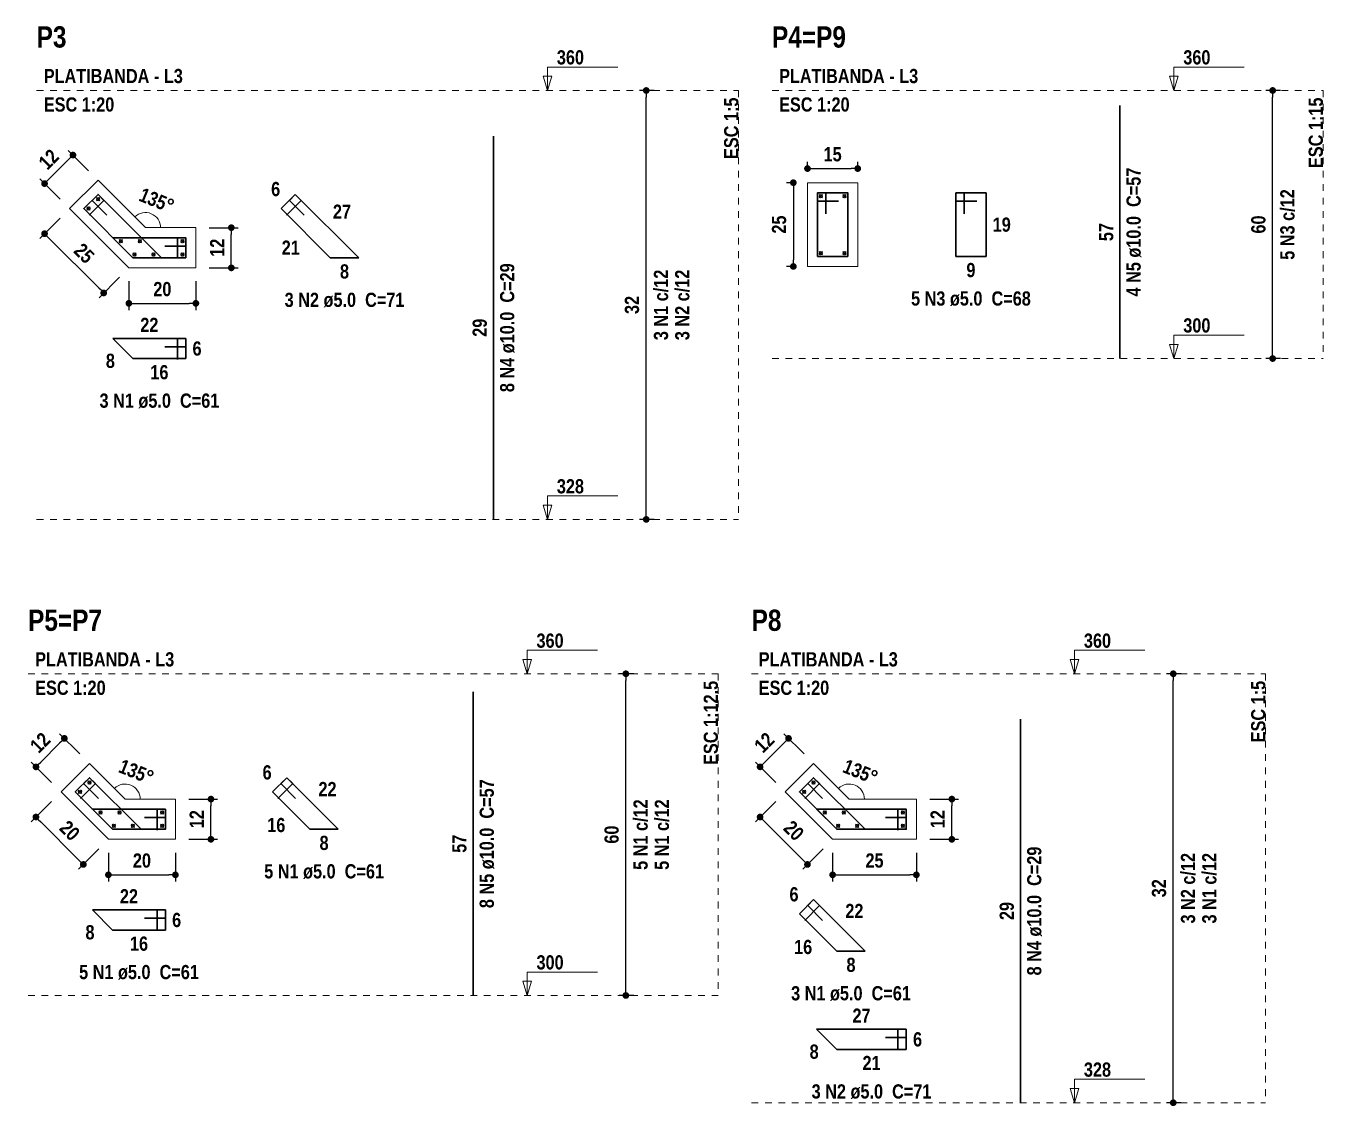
# Model space of a CAD drawing. Header units: millimetres. Extents: x 2249 to 2676, y -663 to -441.
# Drawn here: x 2595.97 to 2615.32, y -558.04 to -541.92 of the extents above; entities that cross this region are included whole.
import ezdxf

# ---------------------------------------------------------------- set-up
doc = ezdxf.new("R2010")
doc.units = ezdxf.units.MM
doc.header["$LTSCALE"] = 0.5
doc.header["$MEASUREMENT"] = 0
doc.header["$PDMODE"] = 34
doc.linetypes.add('DOT2', pattern=[3.175, 0, -3.175])
doc.layers.get('0').update_dxf_attribs({"linetype": 'CONTINUOUS'})
doc.layers.get('DEFPOINTS').update_dxf_attribs({"linetype": 'CONTINUOUS'})
for name, color, linetype, lineweight in [('Descrição da armadura', 7, 'CONTINUOUS', 5), ('DT-Barras na forma', 2, 'CONTINUOUS', 30), ('DT-Barras no corte', 5, 'CONTINUOUS', 5), ('DT-Barras rebatidas', 2, 'CONTINUOUS', 30), ('DT-Cotas', 9, 'CONTINUOUS', 5), ('DT-Forma', 5, 'CONTINUOUS', 5), ('DT-Pontilhado', 9, 'DOT2', 5), ('DT-Textos', 7, 'CONTINUOUS', 5), ('DT-Título', 3, 'CONTINUOUS', 20), ('Textos armaduras', 7, 'CONTINUOUS', 5)]:
    doc.layers.add(name, color=color, linetype=linetype, lineweight=lineweight)
doc.styles.add('ARIAL', font='ARIALNB.TTF')
doc.dimstyles.new('UM_12.500000', dxfattribs={"dimtxt": 0.18, "dimasz": 0.1, "dimexe": 0.1, "dimexo": 0.2, "dimgap": 0, "dimtad": 1, "dimtih": 1, "dimtoh": 1, "dimdec": 1, "dimlfac": 12.5, "dimzin": 0, "dimdsep": 46, "dimtxsty": 'Standard', "dimblk": 'CLOSED', "dimblk1": 'CLOSED', "dimblk2": 'CLOSED', "dimcen": 0.09, "dimdle": 0.1, "dimadec": 1, "dimazin": 2, "dimtfac": 1, "dimtdec": 4, "dimtofl": 0, "dimtmove": 0, "dimatfit": 3, "dimldrblk": 'CLOSED', "dimfxl": 1, "dimtolj": 1, "dimarcsym": 0})
doc.dimstyles.new('UM_14.999925', dxfattribs={"dimtxt": 0.18, "dimasz": 0.1, "dimexe": 0.1, "dimexo": 0.2, "dimgap": 0, "dimtad": 1, "dimtih": 1, "dimtoh": 1, "dimdec": 1, "dimlfac": 14.999925, "dimzin": 0, "dimdsep": 46, "dimtxsty": 'Standard', "dimblk": 'CLOSED', "dimblk1": 'CLOSED', "dimblk2": 'CLOSED', "dimcen": 0.09, "dimdle": 0.1, "dimadec": 1, "dimazin": 2, "dimtfac": 1, "dimtdec": 4, "dimtofl": 0, "dimtmove": 0, "dimatfit": 3, "dimldrblk": 'CLOSED', "dimfxl": 1, "dimtolj": 1, "dimarcsym": 0})
doc.dimstyles.new('UM_20.000000', dxfattribs={"dimtxt": 0.18, "dimasz": 0.1, "dimexe": 0.1, "dimexo": 0.2, "dimgap": 0, "dimtad": 1, "dimtih": 1, "dimtoh": 1, "dimdec": 1, "dimlfac": 20, "dimzin": 0, "dimdsep": 46, "dimtxsty": 'Standard', "dimblk": 'CLOSED', "dimblk1": 'CLOSED', "dimblk2": 'CLOSED', "dimcen": 0.09, "dimdle": 0.1, "dimadec": 1, "dimazin": 2, "dimtfac": 1, "dimtdec": 4, "dimtofl": 0, "dimtmove": 0, "dimatfit": 3, "dimldrblk": 'CLOSED', "dimfxl": 1, "dimtolj": 1, "dimarcsym": 0})
doc.dimstyles.new('UM_5.000000', dxfattribs={"dimtxt": 0.18, "dimasz": 0.1, "dimexe": 0.1, "dimexo": 0.2, "dimgap": 0, "dimtad": 1, "dimtih": 1, "dimtoh": 1, "dimdec": 1, "dimlfac": 5, "dimzin": 0, "dimdsep": 46, "dimtxsty": 'Standard', "dimblk": 'CLOSED', "dimblk1": 'CLOSED', "dimblk2": 'CLOSED', "dimcen": 0.09, "dimdle": 0.1, "dimadec": 1, "dimazin": 2, "dimtfac": 1, "dimtdec": 4, "dimtofl": 0, "dimtmove": 0, "dimatfit": 3, "dimldrblk": 'CLOSED', "dimfxl": 1, "dimtolj": 1, "dimarcsym": 0})

# ---------------------------------------------------------------- blocks, each defined once
blk = doc.blocks.new('_Dot')
at = {"color": 0, "linetype": 'ByBlock', "lineweight": -2}
blk.add_line((-0.5, 0), (-1, 0), dxfattribs=at)
at = {"color": 0, "linetype": 'ByBlock', "const_width": 0.5}
blk.add_lwpolyline([(-0.25, 0, 1), (0.25, 0, 1)], format="xyb", close=True, dxfattribs=at)
blk = doc.blocks.new('*D369')
at = {"layer": 'DEFPOINTS', "color": 0}
for p in [(2597.044, -544.226), (2596.246, -544.276), (2596.62, -544.65)]:
    blk.add_point(p, dxfattribs=at)
at = {"layer": 'DT-Cotas', "color": 0, "lineweight": -2}
for p, q in [((2596.903, -544.084), (2596.599, -543.781)), ((2596.599, -543.922), (2596.316, -544.205)), ((2596.479, -544.509), (2596.175, -544.205))]:
    blk.add_line(p, q, dxfattribs=at)
at = {"layer": 'DT-Cotas', "color": 0, "lineweight": -2, "xscale": 0.1, "yscale": 0.1, "zscale": 0.1}
for p, rotation in [((2596.67, -543.851), 45.00000000002301), ((2596.246, -544.276), 225.000000000023)]:
    blk.add_blockref('_Dot', p, dxfattribs=dict(at, rotation=rotation))
at = {"layer": 'DT-Cotas', "insert": (2596.308, -543.914), "char_height": 0.2118, "attachment_point": 5, "rotation": 45, "style": 'ARIAL'}
blk.add_mtext('\\A1;12', dxfattribs=at)
blk = doc.blocks.new('DOT')
at = {"color": 210}
for p, q in [((-1, 0), (1, 0)), ((0, 1), (0, -1))]:
    blk.add_line(p, q, dxfattribs=at)
blk.add_circle((0, 0), 0.25, dxfattribs=at)
blk = doc.blocks.new('*D370')
at = {"layer": 'DEFPOINTS', "color": 0}
for p in [(2596.62, -544.65), (2597.504, -545.534), (2597.129, -545.908)]:
    blk.add_point(p, dxfattribs=at)
at = {"layer": 'DT-Cotas', "color": 0, "lineweight": -2}
for p, q in [((2596.479, -544.791), (2596.175, -545.095)), ((2596.316, -545.095), (2597.059, -545.838)), ((2597.362, -545.675), (2597.059, -545.979))]:
    blk.add_line(p, q, dxfattribs=at)
at = {"layer": 'DT-Cotas', "color": 0, "lineweight": -2, "xscale": 0.1, "yscale": 0.1, "zscale": 0.1}
for p, rotation in [((2596.246, -545.024), 135.0000324113791), ((2597.129, -545.908), 315.000032411379)]:
    blk.add_blockref('_Dot', p, dxfattribs=dict(at, rotation=rotation))
at = {"layer": 'DT-Cotas', "insert": (2596.837, -545.317), "char_height": 0.2118, "attachment_point": 5, "rotation": 315, "style": 'ARIAL'}
blk.add_mtext('\\A1;25', dxfattribs=at)
blk = doc.blocks.new('*D371')
at = {"layer": 'DEFPOINTS', "color": 0}
for p in [(2597.504, -545.534), (2598.504, -545.534), (2598.504, -546.063)]:
    blk.add_point(p, dxfattribs=at)
at = {"layer": 'DT-Cotas', "color": 0, "lineweight": -2}
for p, q in [((2597.504, -545.734), (2597.504, -546.163)), ((2598.504, -545.734), (2598.504, -546.163)), ((2597.604, -546.063), (2598.404, -546.063))]:
    blk.add_line(p, q, dxfattribs=at)
at = {"layer": 'DT-Cotas', "color": 0, "lineweight": -2, "xscale": 0.1, "yscale": 0.1, "zscale": 0.1, "rotation": 180}
blk.add_blockref('_Dot', (2597.504, -546.063), dxfattribs=at)
at = {"layer": 'DT-Cotas', "color": 0, "lineweight": -2, "xscale": 0.1, "yscale": 0.1, "zscale": 0.1}
blk.add_blockref('_Dot', (2598.504, -546.063), dxfattribs=at)
at = {"layer": 'DT-Cotas', "insert": (2598.004, -545.852), "char_height": 0.2118, "attachment_point": 5, "rotation": 0.0057, "style": 'ARIAL'}
blk.add_mtext('\\A1;20', dxfattribs=at)
blk = doc.blocks.new('*D372')
at = {"layer": 'DEFPOINTS', "color": 0}
for p in [(2598.504, -544.934), (2599.033, -544.934), (2598.504, -545.534)]:
    blk.add_point(p, dxfattribs=at)
at = {"layer": 'DT-Cotas', "color": 0, "lineweight": -2}
for p, q in [((2598.704, -544.934), (2599.133, -544.934)), ((2599.033, -545.434), (2599.033, -545.034)), ((2598.704, -545.534), (2599.133, -545.534))]:
    blk.add_line(p, q, dxfattribs=at)
at = {"layer": 'DT-Cotas', "color": 0, "lineweight": -2, "xscale": 0.1, "yscale": 0.1, "zscale": 0.1}
for p, rotation in [((2599.033, -544.934), 90), ((2599.033, -545.534), 270)]:
    blk.add_blockref('_Dot', p, dxfattribs=dict(at, rotation=rotation))
at = {"layer": 'DT-Cotas', "insert": (2598.822, -545.234), "char_height": 0.2118, "attachment_point": 5, "rotation": 90, "style": 'ARIAL'}
blk.add_mtext('\\A1;12', dxfattribs=at)
blk = doc.blocks.new('*D373')
at = {"layer": 'DEFPOINTS', "color": 0}
for p in [(2605.224, -542.887), (2605.542, -542.887), (2605.542, -549.287)]:
    blk.add_point(p, dxfattribs=at)
at = {"layer": 'DT-Cotas', "color": 0, "lineweight": -2}
for p, q in [((2605.342, -542.887), (2605.124, -542.887)), ((2605.224, -549.187), (2605.224, -542.987)), ((2605.342, -549.287), (2605.124, -549.287))]:
    blk.add_line(p, q, dxfattribs=at)
at = {"layer": 'DT-Cotas', "color": 0, "lineweight": -2, "xscale": 0.1, "yscale": 0.1, "zscale": 0.1}
for p, rotation in [((2605.224, -542.887), 90), ((2605.224, -549.287), 270)]:
    blk.add_blockref('_Dot', p, dxfattribs=dict(at, rotation=rotation))
at = {"layer": 'DT-Cotas', "insert": (2605.012, -546.087), "char_height": 0.2118, "attachment_point": 5, "rotation": 90, "style": 'ARIAL'}
blk.add_mtext('\\A1;32', dxfattribs=at)
blk = doc.blocks.new('*D374')
at = {"layer": 'DEFPOINTS', "color": 0}
for p in [(2607.63, -544.263), (2607.419, -545.513), (2607.63, -545.513)]:
    blk.add_point(p, dxfattribs=at)
at = {"layer": 'DT-Cotas', "color": 0, "lineweight": -2}
for p, q in [((2607.43, -544.263), (2607.319, -544.263)), ((2607.419, -544.363), (2607.419, -545.413)), ((2607.43, -545.513), (2607.319, -545.513))]:
    blk.add_line(p, q, dxfattribs=at)
at = {"layer": 'DT-Cotas', "color": 0, "lineweight": -2, "xscale": 0.1, "yscale": 0.1, "zscale": 0.1}
for p, rotation in [((2607.419, -544.263), 90), ((2607.419, -545.513), 270)]:
    blk.add_blockref('_Dot', p, dxfattribs=dict(at, rotation=rotation))
at = {"layer": 'DT-Cotas', "insert": (2607.207, -544.888), "char_height": 0.2118, "attachment_point": 5, "rotation": 90, "style": 'ARIAL'}
blk.add_mtext('\\A1;25', dxfattribs=at)
blk = doc.blocks.new('*D375')
at = {"layer": 'DEFPOINTS', "color": 0}
for p in [(2608.38, -544.052), (2607.63, -544.263), (2608.38, -544.263)]:
    blk.add_point(p, dxfattribs=at)
at = {"layer": 'DT-Cotas', "color": 0, "lineweight": -2}
for p, q in [((2607.63, -544.063), (2607.63, -543.952)), ((2607.73, -544.052), (2608.28, -544.052)), ((2608.38, -544.063), (2608.38, -543.952))]:
    blk.add_line(p, q, dxfattribs=at)
at = {"layer": 'DT-Cotas', "color": 0, "lineweight": -2, "xscale": 0.1, "yscale": 0.1, "zscale": 0.1, "rotation": 180}
blk.add_blockref('_Dot', (2607.63, -544.052), dxfattribs=at)
at = {"layer": 'DT-Cotas', "color": 0, "lineweight": -2, "xscale": 0.1, "yscale": 0.1, "zscale": 0.1}
blk.add_blockref('_Dot', (2608.38, -544.052), dxfattribs=at)
at = {"layer": 'DT-Cotas', "insert": (2608.005, -543.84), "char_height": 0.2118, "attachment_point": 5, "rotation": 0.0057, "style": 'ARIAL'}
blk.add_mtext('\\A1;15', dxfattribs=at)
blk = doc.blocks.new('*D376')
at = {"layer": 'DEFPOINTS', "color": 0}
for p in [(2614.571, -542.887), (2614.889, -542.887), (2614.889, -546.887)]:
    blk.add_point(p, dxfattribs=at)
at = {"layer": 'DT-Cotas', "color": 0, "lineweight": -2}
for p, q in [((2614.689, -542.887), (2614.471, -542.887)), ((2614.571, -546.787), (2614.571, -542.987)), ((2614.689, -546.887), (2614.471, -546.887))]:
    blk.add_line(p, q, dxfattribs=at)
at = {"layer": 'DT-Cotas', "color": 0, "lineweight": -2, "xscale": 0.1, "yscale": 0.1, "zscale": 0.1}
for p, rotation in [((2614.571, -542.887), 90), ((2614.571, -546.887), 270)]:
    blk.add_blockref('_Dot', p, dxfattribs=dict(at, rotation=rotation))
at = {"layer": 'DT-Cotas', "insert": (2614.359, -544.887), "char_height": 0.2118, "attachment_point": 5, "rotation": 90, "style": 'ARIAL'}
blk.add_mtext('\\A1;60', dxfattribs=at)
blk = doc.blocks.new('*D377')
at = {"layer": 'DEFPOINTS', "color": 0}
for p in [(2596.916, -552.929), (2596.118, -552.979), (2596.492, -553.353)]:
    blk.add_point(p, dxfattribs=at)
at = {"layer": 'DT-Cotas', "color": 0, "lineweight": -2}
for p, q in [((2596.775, -552.787), (2596.471, -552.484)), ((2596.471, -552.625), (2596.189, -552.908)), ((2596.351, -553.212), (2596.047, -552.908))]:
    blk.add_line(p, q, dxfattribs=at)
at = {"layer": 'DT-Cotas', "color": 0, "lineweight": -2, "xscale": 0.1, "yscale": 0.1, "zscale": 0.1}
for p, rotation in [((2596.542, -552.554), 45.00000000002301), ((2596.118, -552.979), 225.000000000023)]:
    blk.add_blockref('_Dot', p, dxfattribs=dict(at, rotation=rotation))
at = {"layer": 'DT-Cotas', "insert": (2596.18, -552.617), "char_height": 0.2118, "attachment_point": 5, "rotation": 45, "style": 'ARIAL'}
blk.add_mtext('\\A1;12', dxfattribs=at)
blk = doc.blocks.new('*D378')
at = {"layer": 'DEFPOINTS', "color": 0}
for p in [(2596.492, -553.353), (2597.199, -554.06), (2596.825, -554.435)]:
    blk.add_point(p, dxfattribs=at)
at = {"layer": 'DT-Cotas', "color": 0, "lineweight": -2}
for p, q in [((2596.351, -553.494), (2596.047, -553.798)), ((2596.189, -553.798), (2596.754, -554.364)), ((2597.058, -554.202), (2596.754, -554.505))]:
    blk.add_line(p, q, dxfattribs=at)
at = {"layer": 'DT-Cotas', "color": 0, "lineweight": -2, "xscale": 0.1, "yscale": 0.1, "zscale": 0.1}
for p, rotation in [((2596.118, -553.727), 135.0000405142364), ((2596.825, -554.435), 315.0000405142364)]:
    blk.add_blockref('_Dot', p, dxfattribs=dict(at, rotation=rotation))
at = {"layer": 'DT-Cotas', "insert": (2596.621, -553.931), "char_height": 0.2118, "attachment_point": 5, "rotation": 315, "style": 'ARIAL'}
blk.add_mtext('\\A1;20', dxfattribs=at)
blk = doc.blocks.new('*D379')
at = {"layer": 'DEFPOINTS', "color": 0}
for p in [(2597.199, -554.06), (2598.199, -554.06), (2598.199, -554.59)]:
    blk.add_point(p, dxfattribs=at)
at = {"layer": 'DT-Cotas', "color": 0, "lineweight": -2}
for p, q in [((2597.199, -554.26), (2597.199, -554.69)), ((2598.199, -554.26), (2598.199, -554.69)), ((2597.299, -554.59), (2598.099, -554.59))]:
    blk.add_line(p, q, dxfattribs=at)
at = {"layer": 'DT-Cotas', "color": 0, "lineweight": -2, "xscale": 0.1, "yscale": 0.1, "zscale": 0.1, "rotation": 180}
blk.add_blockref('_Dot', (2597.199, -554.59), dxfattribs=at)
at = {"layer": 'DT-Cotas', "color": 0, "lineweight": -2, "xscale": 0.1, "yscale": 0.1, "zscale": 0.1}
blk.add_blockref('_Dot', (2598.199, -554.59), dxfattribs=at)
at = {"layer": 'DT-Cotas', "insert": (2597.699, -554.378), "char_height": 0.2118, "attachment_point": 5, "rotation": 0.0057, "style": 'ARIAL'}
blk.add_mtext('\\A1;20', dxfattribs=at)
blk = doc.blocks.new('*D380')
at = {"layer": 'DEFPOINTS', "color": 0}
for p in [(2598.199, -553.46), (2598.729, -553.46), (2598.199, -554.06)]:
    blk.add_point(p, dxfattribs=at)
at = {"layer": 'DT-Cotas', "color": 0, "lineweight": -2}
for p, q in [((2598.399, -553.46), (2598.829, -553.46)), ((2598.729, -553.96), (2598.729, -553.56)), ((2598.399, -554.06), (2598.829, -554.06))]:
    blk.add_line(p, q, dxfattribs=at)
at = {"layer": 'DT-Cotas', "color": 0, "lineweight": -2, "xscale": 0.1, "yscale": 0.1, "zscale": 0.1}
for p, rotation in [((2598.729, -553.46), 90), ((2598.729, -554.06), 270)]:
    blk.add_blockref('_Dot', p, dxfattribs=dict(at, rotation=rotation))
at = {"layer": 'DT-Cotas', "insert": (2598.517, -553.76), "char_height": 0.2118, "attachment_point": 5, "rotation": 90, "style": 'ARIAL'}
blk.add_mtext('\\A1;12', dxfattribs=at)
blk = doc.blocks.new('*D381')
at = {"layer": 'DEFPOINTS', "color": 0}
for p in [(2604.92, -551.59), (2605.237, -551.59), (2605.237, -556.39)]:
    blk.add_point(p, dxfattribs=at)
at = {"layer": 'DT-Cotas', "color": 0, "lineweight": -2}
for p, q in [((2605.037, -551.59), (2604.82, -551.59)), ((2604.92, -556.29), (2604.92, -551.69)), ((2605.037, -556.39), (2604.82, -556.39))]:
    blk.add_line(p, q, dxfattribs=at)
at = {"layer": 'DT-Cotas', "color": 0, "lineweight": -2, "xscale": 0.1, "yscale": 0.1, "zscale": 0.1}
for p, rotation in [((2604.92, -551.59), 90), ((2604.92, -556.39), 270)]:
    blk.add_blockref('_Dot', p, dxfattribs=dict(at, rotation=rotation))
at = {"layer": 'DT-Cotas', "insert": (2604.708, -553.99), "char_height": 0.2118, "attachment_point": 5, "rotation": 90, "style": 'ARIAL'}
blk.add_mtext('\\A1;60', dxfattribs=at)
blk = doc.blocks.new('*D382')
at = {"layer": 'DEFPOINTS', "color": 0}
for p in [(2607.722, -552.929), (2606.923, -552.979), (2607.298, -553.353)]:
    blk.add_point(p, dxfattribs=at)
at = {"layer": 'DT-Cotas', "color": 0, "lineweight": -2}
for p, q in [((2607.58, -552.787), (2607.277, -552.484)), ((2607.277, -552.625), (2606.994, -552.908)), ((2607.156, -553.212), (2606.852, -552.908))]:
    blk.add_line(p, q, dxfattribs=at)
at = {"layer": 'DT-Cotas', "color": 0, "lineweight": -2, "xscale": 0.1, "yscale": 0.1, "zscale": 0.1}
for p, rotation in [((2607.347, -552.554), 45.00006752363956), ((2606.923, -552.979), 225.0000675236395)]:
    blk.add_blockref('_Dot', p, dxfattribs=dict(at, rotation=rotation))
at = {"layer": 'DT-Cotas', "insert": (2606.986, -552.617), "char_height": 0.2118, "attachment_point": 5, "rotation": 45.0001, "style": 'ARIAL'}
blk.add_mtext('\\A1;12', dxfattribs=at)
blk = doc.blocks.new('*D383')
at = {"layer": 'DEFPOINTS', "color": 0}
for p in [(2607.298, -553.353), (2608.005, -554.06), (2607.63, -554.435)]:
    blk.add_point(p, dxfattribs=at)
at = {"layer": 'DT-Cotas', "color": 0, "lineweight": -2}
for p, q in [((2607.156, -553.494), (2606.852, -553.798)), ((2606.994, -553.798), (2607.56, -554.364)), ((2607.863, -554.202), (2607.56, -554.505))]:
    blk.add_line(p, q, dxfattribs=at)
at = {"layer": 'DT-Cotas', "color": 0, "lineweight": -2, "xscale": 0.1, "yscale": 0.1, "zscale": 0.1}
for p, rotation in [((2606.923, -553.727), 135.0000405142548), ((2607.63, -554.435), 315.0000405142548)]:
    blk.add_blockref('_Dot', p, dxfattribs=dict(at, rotation=rotation))
at = {"layer": 'DT-Cotas', "insert": (2607.426, -553.931), "char_height": 0.2118, "attachment_point": 5, "rotation": 315, "style": 'ARIAL'}
blk.add_mtext('\\A1;20', dxfattribs=at)
blk = doc.blocks.new('*D384')
at = {"layer": 'DEFPOINTS', "color": 0}
for p in [(2608.005, -554.06), (2609.255, -554.06), (2609.255, -554.59)]:
    blk.add_point(p, dxfattribs=at)
at = {"layer": 'DT-Cotas', "color": 0, "lineweight": -2}
for p, q in [((2608.005, -554.26), (2608.005, -554.69)), ((2609.255, -554.26), (2609.255, -554.69)), ((2608.105, -554.59), (2609.155, -554.59))]:
    blk.add_line(p, q, dxfattribs=at)
at = {"layer": 'DT-Cotas', "color": 0, "lineweight": -2, "xscale": 0.1, "yscale": 0.1, "zscale": 0.1, "rotation": 180}
blk.add_blockref('_Dot', (2608.005, -554.59), dxfattribs=at)
at = {"layer": 'DT-Cotas', "color": 0, "lineweight": -2, "xscale": 0.1, "yscale": 0.1, "zscale": 0.1}
blk.add_blockref('_Dot', (2609.255, -554.59), dxfattribs=at)
at = {"layer": 'DT-Cotas', "insert": (2608.63, -554.378), "char_height": 0.2118, "attachment_point": 5, "rotation": 0.0057, "style": 'ARIAL'}
blk.add_mtext('\\A1;25', dxfattribs=at)
blk = doc.blocks.new('*D385')
at = {"layer": 'DEFPOINTS', "color": 0}
for p in [(2609.255, -553.46), (2609.784, -553.46), (2609.255, -554.06)]:
    blk.add_point(p, dxfattribs=at)
at = {"layer": 'DT-Cotas', "color": 0, "lineweight": -2}
for p, q in [((2609.455, -553.46), (2609.884, -553.46)), ((2609.784, -553.96), (2609.784, -553.56)), ((2609.455, -554.06), (2609.884, -554.06))]:
    blk.add_line(p, q, dxfattribs=at)
at = {"layer": 'DT-Cotas', "color": 0, "lineweight": -2, "xscale": 0.1, "yscale": 0.1, "zscale": 0.1}
for p, rotation in [((2609.784, -553.46), 90), ((2609.784, -554.06), 270)]:
    blk.add_blockref('_Dot', p, dxfattribs=dict(at, rotation=rotation))
at = {"layer": 'DT-Cotas', "insert": (2609.572, -553.76), "char_height": 0.2118, "attachment_point": 5, "rotation": 90, "style": 'ARIAL'}
blk.add_mtext('\\A1;12', dxfattribs=at)
blk = doc.blocks.new('*D386')
at = {"layer": 'DEFPOINTS', "color": 0}
for p in [(2613.088, -551.59), (2613.406, -551.59), (2613.406, -557.99)]:
    blk.add_point(p, dxfattribs=at)
at = {"layer": 'DT-Cotas', "color": 0, "lineweight": -2}
for p, q in [((2613.206, -551.59), (2612.988, -551.59)), ((2613.088, -557.89), (2613.088, -551.69)), ((2613.206, -557.99), (2612.988, -557.99))]:
    blk.add_line(p, q, dxfattribs=at)
at = {"layer": 'DT-Cotas', "color": 0, "lineweight": -2, "xscale": 0.1, "yscale": 0.1, "zscale": 0.1}
for p, rotation in [((2613.088, -551.59), 90), ((2613.088, -557.99), 270)]:
    blk.add_blockref('_Dot', p, dxfattribs=dict(at, rotation=rotation))
at = {"layer": 'DT-Cotas', "insert": (2612.876, -554.79), "char_height": 0.2118, "attachment_point": 5, "rotation": 90, "style": 'ARIAL'}
blk.add_mtext('\\A1;32', dxfattribs=at)

msp = doc.modelspace()

# ---------------------------------------------------------------- linework, layer by layer
at = {"layer": 'DT-Barras na forma'}
for points in [[(2596.9116, -544.7472), (2597.1326, -544.5262), (2597.0442, -544.4379), (2596.8321, -544.65), (2597.5659, -545.3839), (2597.9902, -545.3839), (2597.0442, -544.4379), (2596.9558, -544.5262), (2597.1768, -544.7472)], [(2607.9053, -544.726), (2607.9053, -544.4135), (2607.7803, -544.4135), (2607.7803, -545.3635), (2608.2303, -545.3635), (2608.2303, -544.4135), (2607.7803, -544.4135), (2607.7803, -544.5385), (2608.0928, -544.5385)], [(2598.0413, -545.2089), (2598.3538, -545.2089), (2598.3538, -545.0839), (2597.2659, -545.0839), (2597.5659, -545.3839), (2598.3538, -545.3839), (2598.3538, -545.0839), (2598.2288, -545.0839), (2598.2288, -545.3964)], [(2596.7839, -553.4503), (2597.0049, -553.2293), (2596.9165, -553.1409), (2596.7043, -553.3531), (2597.2615, -553.9102), (2597.6857, -553.9102), (2596.9165, -553.1409), (2596.8281, -553.2293), (2597.0491, -553.4503)], [(2607.5893, -553.4503), (2607.8102, -553.2293), (2607.7219, -553.1409), (2607.5097, -553.3531), (2608.0668, -553.9102), (2608.4911, -553.9102), (2607.7219, -553.1409), (2607.6335, -553.2293), (2607.8544, -553.4503)], [(2597.7368, -553.7352), (2598.0493, -553.7352), (2598.0493, -553.6102), (2596.9615, -553.6102), (2597.2615, -553.9102), (2598.0493, -553.9102), (2598.0493, -553.6102), (2597.9243, -553.6102), (2597.9243, -553.9227)], [(2608.7922, -553.7352), (2609.1047, -553.7352), (2609.1047, -553.6102), (2607.7668, -553.6102), (2608.0668, -553.9102), (2609.1047, -553.9102), (2609.1047, -553.6102), (2608.9797, -553.6102), (2608.9797, -553.9227)]]:
    msp.add_lwpolyline(points, dxfattribs=at)
at = {"layer": 'DT-Barras no corte'}
for p, q in [((2607.8053, -544.4885), (2607.8553, -544.4385)), ((2607.8053, -544.4385), (2607.8553, -544.4885)), ((2608.1553, -544.4885), (2608.2053, -544.4385)), ((2608.1553, -544.4385), (2608.2053, -544.4885)), ((2596.8778, -544.675), (2596.9278, -544.625)), ((2596.8778, -544.625), (2596.9278, -544.675)), ((2597.0192, -544.5336), (2597.0692, -544.4836)), ((2597.0192, -544.4836), (2597.0692, -544.5336)), ((2597.3617, -545.1589), (2597.4117, -545.1089)), ((2597.3617, -545.1089), (2597.4117, -545.1589)), ((2597.6445, -545.1589), (2597.6945, -545.1089)), ((2597.6445, -545.1089), (2597.6945, -545.1589)), ((2598.2788, -545.1589), (2598.3288, -545.1089)), ((2598.2788, -545.1089), (2598.3288, -545.1589)), ((2597.5617, -545.3589), (2597.6117, -545.3089)), ((2597.5617, -545.3089), (2597.6117, -545.3589)), ((2597.8445, -545.3589), (2597.8945, -545.3089)), ((2597.8445, -545.3089), (2597.8945, -545.3589)), ((2598.2788, -545.3589), (2598.3288, -545.3089)), ((2598.2788, -545.3089), (2598.3288, -545.3589)), ((2607.8053, -545.3385), (2607.8553, -545.2885)), ((2607.8053, -545.2885), (2607.8553, -545.3385)), ((2608.1553, -545.3385), (2608.2053, -545.2885)), ((2608.1553, -545.2885), (2608.2053, -545.3385)), ((2596.7501, -553.3781), (2596.8001, -553.3281)), ((2596.7501, -553.3281), (2596.8001, -553.3781)), ((2596.8915, -553.2366), (2596.9415, -553.1866)), ((2596.8915, -553.1866), (2596.9415, -553.2366)), ((2607.5554, -553.3781), (2607.6054, -553.3281)), ((2607.5554, -553.3281), (2607.6054, -553.3781)), ((2607.6969, -553.2366), (2607.7469, -553.1866)), ((2607.6969, -553.1866), (2607.7469, -553.2366)), ((2597.0572, -553.6852), (2597.1072, -553.6352)), ((2597.0572, -553.6352), (2597.1072, -553.6852)), ((2597.34, -553.6852), (2597.39, -553.6352)), ((2597.34, -553.6352), (2597.39, -553.6852)), ((2597.9743, -553.6852), (2598.0243, -553.6352)), ((2597.9743, -553.6352), (2598.0243, -553.6852)), ((2607.8625, -553.6852), (2607.9125, -553.6352)), ((2607.8625, -553.6352), (2607.9125, -553.6852)), ((2608.1454, -553.6852), (2608.1954, -553.6352)), ((2608.1454, -553.6352), (2608.1954, -553.6852)), ((2609.0297, -553.6852), (2609.0797, -553.6352)), ((2609.0297, -553.6352), (2609.0797, -553.6852)), ((2597.2572, -553.8852), (2597.3072, -553.8352)), ((2597.2572, -553.8352), (2597.3072, -553.8852)), ((2597.54, -553.8852), (2597.59, -553.8352)), ((2597.54, -553.8352), (2597.59, -553.8852)), ((2597.9743, -553.8852), (2598.0243, -553.8352)), ((2597.9743, -553.8352), (2598.0243, -553.8852)), ((2608.0625, -553.8852), (2608.1125, -553.8352)), ((2608.0625, -553.8352), (2608.1125, -553.8852)), ((2608.3454, -553.8852), (2608.3954, -553.8352)), ((2608.3454, -553.8352), (2608.3954, -553.8852)), ((2609.0297, -553.8852), (2609.0797, -553.8352)), ((2609.0297, -553.8352), (2609.0797, -553.8852))]:
    msp.add_line(p, q, dxfattribs=at)
for centre in [(2607.8303, -544.4635), (2608.1803, -544.4635), (2596.9028, -544.65), (2597.0442, -544.5086), (2597.3867, -545.1339), (2597.6695, -545.1339), (2598.3038, -545.1339), (2597.5867, -545.3339), (2597.8695, -545.3339), (2598.3038, -545.3339), (2607.8303, -545.3135), (2608.1803, -545.3135), (2596.7751, -553.3531), (2596.9165, -553.2116), (2607.5804, -553.3531), (2607.7219, -553.2116), (2597.0822, -553.6602), (2597.365, -553.6602), (2597.9993, -553.6602), (2607.8875, -553.6602), (2608.1704, -553.6602), (2609.0547, -553.6602), (2597.2822, -553.8602), (2597.565, -553.8602), (2597.9993, -553.8602), (2608.0875, -553.8602), (2608.3704, -553.8602), (2609.0547, -553.8602)]:
    msp.add_circle(centre, 0.025, dxfattribs=at)
at = {"layer": 'DT-Barras rebatidas'}
for p, q in [((2612.2927, -546.8868), (2612.2928, -543.1134)), ((2602.9457, -549.2868), (2602.9457, -543.5668)), ((2599.9879, -544.4379), (2599.7758, -544.65)), ((2599.9879, -544.4379), (2599.8995, -544.5262)), ((2600.0763, -544.5262), (2599.9879, -544.4379)), ((2600.9339, -545.3839), (2599.9879, -544.4379)), ((2609.9688, -544.4135), (2609.8438, -544.4135)), ((2609.8438, -544.4135), (2609.8438, -545.3635)), ((2610.2938, -544.4135), (2609.8438, -544.4135)), ((2609.8438, -544.4135), (2609.8438, -544.5385)), ((2609.9688, -544.726), (2609.9688, -544.4135)), ((2610.2938, -545.3635), (2610.2938, -544.4135)), ((2599.8553, -544.7472), (2600.0763, -544.5262)), ((2599.8995, -544.5262), (2600.1205, -544.7472)), ((2609.8438, -544.5385), (2610.1563, -544.5385)), ((2599.7758, -544.65), (2600.5097, -545.3839)), ((2600.5097, -545.3839), (2600.9339, -545.3839)), ((2609.8438, -545.3635), (2610.2938, -545.3635)), ((2598.3538, -546.587), (2597.2659, -546.587)), ((2597.2659, -546.587), (2597.5659, -546.887)), ((2598.0413, -546.712), (2598.3538, -546.712)), ((2598.3538, -546.587), (2598.2288, -546.587)), ((2598.2288, -546.587), (2598.2288, -546.8995)), ((2598.3538, -546.712), (2598.3538, -546.587)), ((2598.3538, -546.887), (2598.3538, -546.587)), ((2597.5659, -546.887), (2598.3538, -546.887)), ((2602.6412, -556.3898), (2602.6412, -551.8618)), ((2610.8097, -557.9898), (2610.8097, -552.2698)), ((2599.8602, -553.1409), (2599.6481, -553.3531)), ((2599.8602, -553.1409), (2599.7718, -553.2293)), ((2599.9486, -553.2293), (2599.8602, -553.1409)), ((2600.6295, -553.9102), (2599.8602, -553.1409)), ((2599.7276, -553.4503), (2599.9486, -553.2293)), ((2599.7718, -553.2293), (2599.9928, -553.4503)), ((2599.6481, -553.3531), (2600.2052, -553.9102)), ((2600.2052, -553.9102), (2600.6295, -553.9102)), ((2607.7219, -554.9603), (2607.5097, -555.1724)), ((2607.5893, -555.2697), (2607.8102, -555.0487)), ((2607.7219, -554.9603), (2607.6335, -555.0487)), ((2607.6335, -555.0487), (2607.8544, -555.2697)), ((2607.8102, -555.0487), (2607.7219, -554.9603)), ((2608.4911, -555.7295), (2607.7219, -554.9603)), ((2598.0493, -555.1133), (2596.9615, -555.1133)), ((2596.9615, -555.1133), (2597.2615, -555.4133)), ((2597.7368, -555.2383), (2598.0493, -555.2383)), ((2598.0493, -555.1133), (2597.9243, -555.1133)), ((2597.9243, -555.1133), (2597.9243, -555.4258)), ((2598.0493, -555.2383), (2598.0493, -555.1133)), ((2598.0493, -555.4133), (2598.0493, -555.1133)), ((2607.5097, -555.1724), (2608.0668, -555.7295)), ((2597.2615, -555.4133), (2598.0493, -555.4133)), ((2608.0668, -555.7295), (2608.4911, -555.7295)), ((2609.1047, -556.8944), (2607.7668, -556.8944)), ((2607.7668, -556.8944), (2608.0668, -557.1944)), ((2608.7922, -557.0194), (2609.1047, -557.0194)), ((2609.1047, -556.8944), (2608.9797, -556.8944)), ((2608.9797, -556.8944), (2608.9797, -557.2069)), ((2609.1047, -557.0194), (2609.1047, -556.8944)), ((2609.1047, -557.1944), (2609.1047, -556.8944)), ((2608.0668, -557.1944), (2609.1047, -557.1944))]:
    msp.add_line(p, q, dxfattribs=at)
at = {"layer": 'DT-Cotas'}
for centre in [(2597.7523, -544.9339), (2597.4478, -553.4602), (2608.2532, -553.4602)]:
    msp.add_arc(centre, 0.2254, 0, 135, dxfattribs=at)
at = {"layer": 'DT-Forma'}
for points in [[(2597.5038, -545.5339), (2598.5038, -545.5339), (2598.5038, -544.9339), (2597.7523, -544.9339), (2597.0442, -544.2257), (2596.6199, -544.65), (2597.5038, -545.5339)], [(2607.6303, -545.5135), (2607.6303, -544.2635), (2608.3803, -544.2635), (2608.3803, -545.5135), (2607.6303, -545.5135)], [(2597.1993, -554.0602), (2598.1993, -554.0602), (2598.1993, -553.4602), (2597.4478, -553.4602), (2596.9165, -552.9288), (2596.4922, -553.3531), (2597.1993, -554.0602)], [(2608.0047, -554.0602), (2609.2547, -554.0602), (2609.2547, -553.4602), (2608.2532, -553.4602), (2607.7219, -552.9288), (2607.2976, -553.3531), (2608.0047, -554.0602)]]:
    msp.add_lwpolyline(points, close=True, dxfattribs=at)
at = {"layer": 'DT-Pontilhado', "ltscale": 0.05}
for p, q in [((2596.1282, -542.8868), (2606.6008, -542.8868)), ((2606.6008, -542.8868), (2606.6008, -549.2868)), ((2607.1008, -542.8868), (2615.3225, -542.8868)), ((2615.3225, -542.8868), (2615.3225, -546.8868)), ((2607.1008, -546.8868), (2615.3225, -546.8868)), ((2596.1282, -549.2868), (2606.6008, -549.2868)), ((2596.0004, -551.5898), (2606.2964, -551.5898)), ((2606.2964, -551.5898), (2606.2964, -556.3898)), ((2606.7964, -551.5898), (2614.4648, -551.5898)), ((2614.4648, -551.5898), (2614.4648, -557.9898)), ((2596.0004, -556.3898), (2606.2964, -556.3898)), ((2606.7964, -557.9898), (2614.4648, -557.9898))]:
    msp.add_line(p, q, dxfattribs=at)
at = {"layer": 'DT-Textos'}
for points in [[(2603.7505, -542.8868), (2603.8141, -542.675), (2603.687, -542.675), (2603.7505, -542.8868), (2603.7505, -542.5368), (2604.8005, -542.5368)], [(2613.0976, -542.8868), (2613.1611, -542.675), (2613.034, -542.675), (2613.0976, -542.8868), (2613.0976, -542.5368), (2614.1476, -542.5368)], [(2613.0976, -546.8868), (2613.1611, -546.675), (2613.034, -546.675), (2613.0976, -546.8868), (2613.0976, -546.5368), (2614.1476, -546.5368)], [(2603.7505, -549.2868), (2603.8141, -549.075), (2603.687, -549.075), (2603.7505, -549.2868), (2603.7505, -548.9368), (2604.8005, -548.9368)], [(2603.4461, -551.5898), (2603.5096, -551.378), (2603.3825, -551.378), (2603.4461, -551.5898), (2603.4461, -551.2398), (2604.4961, -551.2398)], [(2611.6145, -551.5898), (2611.678, -551.378), (2611.551, -551.378), (2611.6145, -551.5898), (2611.6145, -551.2398), (2612.6645, -551.2398)], [(2603.4461, -556.3898), (2603.5096, -556.178), (2603.3825, -556.178), (2603.4461, -556.3898), (2603.4461, -556.0398), (2604.4961, -556.0398)], [(2611.6145, -557.9898), (2611.678, -557.778), (2611.551, -557.778), (2611.6145, -557.9898), (2611.6145, -557.6398), (2612.6645, -557.6398)]]:
    msp.add_lwpolyline(points, dxfattribs=at)

# ---------------------------------------------------------------- texts
at = {"layer": 'Descrição da armadura', "char_height": 0.2118, "attachment_point": 8, "rotation": 90.00021, "line_spacing_factor": 0.9, "style": 'ARIAL'}
for s, insert, width in [('4 N5 ø10.0  C=57', (2612.61, -544.9997), 4.06656), ('5 N3 c/12', (2614.9029, -544.8868), 2.32744), ('8 N4 ø10.0  C=29', (2603.2633, -546.4267), 4.06656), ('3 N1 c/12', (2605.5558, -546.0868), 2.32744), ('3 N2 c/12', (2605.8735, -546.0868), 2.32744), ('8 N5 ø10.0  C=57', (2602.9586, -554.1257), 4.06656), ('5 N1 c/12', (2605.2514, -553.9898), 2.32744), ('5 N1 c/12', (2605.5691, -553.9898), 2.32744), ('8 N4 ø10.0  C=29', (2611.1275, -555.1297), 4.06656), ('3 N2 c/12', (2613.4198, -554.7898), 2.32744), ('3 N1 c/12', (2613.7375, -554.7898), 2.32744)]:
    msp.add_mtext(s, dxfattribs=dict(at, insert=insert, width=width))
at = {"layer": 'Descrição da armadura', "char_height": 0.2118, "width": 3.8124, "attachment_point": 8, "line_spacing_factor": 0.9, "style": 'ARIAL'}
for s, insert in [('3 N2 ø5.0  C=71', (2600.7222, -546.1248)), ('5 N3 ø5.0  C=68', (2610.0688, -546.1048)), ('3 N1 ø5.0  C=61', (2597.9602, -547.6288)), ('5 N1 ø5.0  C=61', (2600.4174, -554.6518)), ('5 N1 ø5.0  C=61', (2597.6554, -556.1548)), ('3 N1 ø5.0  C=61', (2608.2794, -556.4708)), ('3 N2 ø5.0  C=71', (2608.5854, -557.9358))]:
    msp.add_mtext(s, dxfattribs=dict(at, insert=insert))
at = {"layer": 'DT-Cotas', "char_height": 0.2118, "width": 1.01664, "attachment_point": 8, "rotation": 337.99842, "line_spacing_factor": 0.798, "style": 'ARIAL'}
for insert in [(2597.8793, -544.6279), (2597.5746, -553.1539), (2608.3795, -553.1539)]:
    msp.add_mtext('135°', dxfattribs=dict(at, insert=insert))
at = {"layer": 'DT-Textos', "char_height": 0.2118, "attachment_point": 7, "line_spacing_factor": 0.798, "style": 'ARIAL'}
for s, insert, width in [('360', (2603.8902, -542.5018), 0.76248), ('360', (2613.2378, -542.5018), 0.76248), ('PLATIBANDA - L3', (2596.2342, -542.7808), 3.8124), ('PLATIBANDA - L3', (2607.2068, -542.7808), 3.8124), ('ESC 1:20', (2596.2352, -543.2048), 2.03328), ('ESC 1:20', (2607.2068, -543.2048), 2.03328), ('300', (2613.2378, -546.5018), 0.76248), ('328', (2603.8902, -548.9018), 0.76248), ('360', (2603.5864, -551.2048), 0.76248), ('360', (2611.7544, -551.2048), 0.76248), ('PLATIBANDA - L3', (2596.1064, -551.4838), 3.8124), ('PLATIBANDA - L3', (2606.9024, -551.4838), 3.8124), ('ESC 1:20', (2596.1064, -551.9078), 2.03328), ('ESC 1:20', (2606.9024, -551.9078), 2.03328), ('300', (2603.5864, -556.0048), 0.76248), ('328', (2611.7544, -557.6048), 0.76248)]:
    msp.add_mtext(s, dxfattribs=dict(at, insert=insert, width=width))
at = {"layer": 'DT-Textos', "char_height": 0.2118, "attachment_point": 9, "rotation": 90.00021, "line_spacing_factor": 0.798, "style": 'ARIAL'}
for s, insert, width in [('ESC 1:5', (2606.6013, -542.9927), 1.77912), ('ESC 1:15', (2615.323, -542.9927), 2.03328), ('ESC 1:12.5', (2606.2966, -551.6957), 2.5416), ('ESC 1:5', (2614.4645, -551.6957), 1.77912)]:
    msp.add_mtext(s, dxfattribs=dict(at, insert=insert, width=width))
at = {"layer": 'DT-Título', "char_height": 0.3177, "attachment_point": 7, "line_spacing_factor": 0.798, "style": 'ARIAL'}
for s, insert, width in [('P3', (2596.1282, -542.2518), 0.76248), ('P4=P9', (2607.1008, -542.2518), 1.9062), ('P5=P7', (2596.0004, -550.9549), 1.9062), ('P8', (2606.7964, -550.9549), 0.76248)]:
    msp.add_mtext(s, dxfattribs=dict(at, insert=insert, width=width))
at = {"layer": 'Textos armaduras', "char_height": 0.2118, "line_spacing_factor": 0.9, "style": 'ARIAL'}
for s, insert, width, attachment_point in [('6', (2599.762, -544.4665), 0.65416, 9), ('27', (2600.549, -544.8016), 0.90832, 7), ('19', (2610.3939, -544.7826), 0.90832, 1), ('21', (2600.0547, -545.1262), 0.90832, 3), ('8', (2600.7218, -545.4812), 0.65416, 2), ('9', (2610.0688, -545.4608), 0.65416, 2), ('22', (2597.8099, -546.4897), 0.90832, 8), ('6', (2598.4538, -546.6311), 0.65416, 1), ('8', (2597.2961, -546.8144), 0.65416, 3), ('16', (2597.9599, -546.9843), 0.90832, 2), ('6', (2599.6343, -553.1695), 0.65416, 9), ('22', (2600.3329, -553.4163), 0.90832, 7), ('16', (2599.8386, -553.7409), 0.90832, 3), ('8', (2600.4173, -554.0075), 0.65416, 2), ('22', (2597.5054, -555.016), 0.90832, 8), ('6', (2607.496, -554.9889), 0.65416, 9), ('22', (2608.1945, -555.2357), 0.90832, 7), ('6', (2598.1493, -555.1574), 0.65416, 1), ('8', (2596.9916, -555.3407), 0.65416, 3), ('16', (2597.6554, -555.5106), 0.90832, 2), ('16', (2607.7002, -555.5602), 0.90832, 3), ('8', (2608.279, -555.8268), 0.65416, 2), ('27', (2608.4358, -556.7971), 0.90832, 8), ('6', (2609.2047, -556.9385), 0.65416, 1), ('8', (2607.797, -557.1219), 0.65416, 3), ('21', (2608.5858, -557.2917), 0.90832, 2)]:
    msp.add_mtext(s, dxfattribs=dict(at, insert=insert, width=width, attachment_point=attachment_point))
at = {"layer": 'Textos armaduras', "char_height": 0.2118, "width": 0.90832, "attachment_point": 8, "rotation": 90.00021, "line_spacing_factor": 0.9, "style": 'ARIAL'}
for s, insert in [('57', (2612.1955, -545.0001)), ('29', (2602.8484, -546.4268)), ('57', (2602.5439, -554.1258)), ('29', (2610.7124, -555.1298))]:
    msp.add_mtext(s, dxfattribs=dict(at, insert=insert))

# ---------------------------------------------------------------- dimensions: what is measured, and where the dimension line sits
at = {"layer": 'DT-Cotas'}
for base, p1, p2, angle, dimstyle, override, picture, middle, dimtype, turn in [((2605.2241, -542.8868), (2605.5418, -549.2868), (2605.5418, -542.8868), 90, 'UM_5.000000', {"dimtxt": 0.2118, "dimasz": 0.1, "dimexe": 0.1, "dimexo": 0.2, "dimtad": 1, "dimtih": 0, "dimtoh": 0, "dimdec": 1, "dimlfac": 5, "dimzin": 8, "dimtxsty": 'ARIAL', "dimblk": 'Dot', "dimblk1": 'Dot', "dimblk2": 'Dot', "dimsah": 1, "dimdle": 0.1, "dimse1": 0, "dimse2": 0, "dimclrt": 256, "dimadec": 1, "dimazin": 3, "dimtmove": 2, "dimldrblk": 'Dot'}, '*D373', (2605.0123, -546.0868), 160, 90), ((2614.5712, -542.8868), (2614.8889, -546.8868), (2614.8889, -542.8868), 90, 'UM_14.999925', {"dimtxt": 0.2118, "dimasz": 0.1, "dimexe": 0.1, "dimexo": 0.2, "dimtad": 1, "dimtih": 0, "dimtoh": 0, "dimdec": 1, "dimlfac": 14.999925, "dimzin": 8, "dimtxsty": 'ARIAL', "dimblk": 'Dot', "dimblk1": 'Dot', "dimblk2": 'Dot', "dimsah": 1, "dimdle": 0.1, "dimse1": 0, "dimse2": 0, "dimclrt": 256, "dimadec": 1, "dimazin": 3, "dimtmove": 2, "dimldrblk": 'Dot'}, '*D376', (2614.3594, -544.8868), 160, 90), ((2596.2455, -544.2756), (2597.0442, -544.2257), (2596.6199, -544.65), 225, 'UM_20.000000', {"dimtxt": 0.2118, "dimasz": 0.1, "dimexe": 0.1, "dimexo": 0.2, "dimtad": 1, "dimtih": 0, "dimtoh": 0, "dimdec": 1, "dimlfac": 20, "dimzin": 8, "dimtxsty": 'ARIAL', "dimblk": 'Dot', "dimblk1": 'Dot', "dimblk2": 'Dot', "dimsah": 1, "dimdle": 0.1, "dimse1": 0, "dimse2": 0, "dimclrt": 256, "dimadec": 1, "dimazin": 3, "dimtmove": 2, "dimldrblk": 'Dot'}, '*D369', (2596.3079, -543.9137), 161, 45), ((2607.4185, -545.5135), (2607.6303, -544.2635), (2607.6303, -545.5135), 90, 'UM_20.000000', {"dimtxt": 0.2118, "dimasz": 0.1, "dimexe": 0.1, "dimexo": 0.2, "dimtad": 1, "dimtih": 0, "dimtoh": 0, "dimdec": 1, "dimlfac": 20, "dimzin": 8, "dimtxsty": 'ARIAL', "dimblk": 'Dot', "dimblk1": 'Dot', "dimblk2": 'Dot', "dimsah": 1, "dimdle": 0.1, "dimse1": 0, "dimse2": 0, "dimclrt": 256, "dimadec": 1, "dimazin": 3, "dimtmove": 2, "dimldrblk": 'Dot'}, '*D374', (2607.2067, -544.8885), 160, 90), ((2597.1294, -545.9083), (2596.6199, -544.65), (2597.5038, -545.5339), 315.00003, 'UM_20.000000', {"dimtxt": 0.2118, "dimasz": 0.1, "dimexe": 0.1, "dimexo": 0.2, "dimtad": 1, "dimtih": 0, "dimtoh": 0, "dimdec": 1, "dimlfac": 20, "dimzin": 8, "dimtxsty": 'ARIAL', "dimblk": 'Dot', "dimblk1": 'Dot', "dimblk2": 'Dot', "dimsah": 1, "dimdle": 0.1, "dimse1": 0, "dimse2": 0, "dimclrt": 256, "dimadec": 1, "dimazin": 3, "dimtmove": 2, "dimldrblk": 'Dot'}, '*D370', (2596.8372, -545.3166), 161, -44.99997), ((2599.0333, -544.9339), (2598.5038, -545.5339), (2598.5038, -544.9339), 90, 'UM_20.000000', {"dimtxt": 0.2118, "dimasz": 0.1, "dimexe": 0.1, "dimexo": 0.2, "dimtad": 1, "dimtih": 0, "dimtoh": 0, "dimdec": 1, "dimlfac": 20, "dimzin": 8, "dimtxsty": 'ARIAL', "dimblk": 'Dot', "dimblk1": 'Dot', "dimblk2": 'Dot', "dimsah": 1, "dimdle": 0.1, "dimse1": 0, "dimse2": 0, "dimclrt": 256, "dimadec": 1, "dimazin": 3, "dimtmove": 2, "dimldrblk": 'Dot'}, '*D372', (2598.8215, -545.2339), 160, 90), ((2604.9197, -551.5898), (2605.2374, -556.3898), (2605.2374, -551.5898), 90, 'UM_12.500000', {"dimtxt": 0.2118, "dimasz": 0.1, "dimexe": 0.1, "dimexo": 0.2, "dimtad": 1, "dimtih": 0, "dimtoh": 0, "dimdec": 1, "dimlfac": 12.5, "dimzin": 8, "dimtxsty": 'ARIAL', "dimblk": 'Dot', "dimblk1": 'Dot', "dimblk2": 'Dot', "dimsah": 1, "dimdle": 0.1, "dimse1": 0, "dimse2": 0, "dimclrt": 256, "dimadec": 1, "dimazin": 3, "dimtmove": 2, "dimldrblk": 'Dot'}, '*D381', (2604.7079, -553.9898), 160, 90), ((2613.0881, -551.5898), (2613.4058, -557.9898), (2613.4058, -551.5898), 90, 'UM_5.000000', {"dimtxt": 0.2118, "dimasz": 0.1, "dimexe": 0.1, "dimexo": 0.2, "dimtad": 1, "dimtih": 0, "dimtoh": 0, "dimdec": 1, "dimlfac": 5, "dimzin": 8, "dimtxsty": 'ARIAL', "dimblk": 'Dot', "dimblk1": 'Dot', "dimblk2": 'Dot', "dimsah": 1, "dimdle": 0.1, "dimse1": 0, "dimse2": 0, "dimclrt": 256, "dimadec": 1, "dimazin": 3, "dimtmove": 2, "dimldrblk": 'Dot'}, '*D386', (2612.8763, -554.7898), 160, 90), ((2596.1178, -552.9787), (2596.9165, -552.9288), (2596.4922, -553.3531), 225, 'UM_20.000000', {"dimtxt": 0.2118, "dimasz": 0.1, "dimexe": 0.1, "dimexo": 0.2, "dimtad": 1, "dimtih": 0, "dimtoh": 0, "dimdec": 1, "dimlfac": 20, "dimzin": 8, "dimtxsty": 'ARIAL', "dimblk": 'Dot', "dimblk1": 'Dot', "dimblk2": 'Dot', "dimsah": 1, "dimdle": 0.1, "dimse1": 0, "dimse2": 0, "dimclrt": 256, "dimadec": 1, "dimazin": 3, "dimtmove": 2, "dimldrblk": 'Dot'}, '*D377', (2596.1802, -552.6168), 161, 45), ((2606.9232, -552.9787), (2607.7219, -552.9288), (2607.2976, -553.3531), 225.00007, 'UM_20.000000', {"dimtxt": 0.2118, "dimasz": 0.1, "dimexe": 0.1, "dimexo": 0.2, "dimtad": 1, "dimtih": 0, "dimtoh": 0, "dimdec": 1, "dimlfac": 20, "dimzin": 8, "dimtxsty": 'ARIAL', "dimblk": 'Dot', "dimblk1": 'Dot', "dimblk2": 'Dot', "dimsah": 1, "dimdle": 0.1, "dimse1": 0, "dimse2": 0, "dimclrt": 256, "dimadec": 1, "dimazin": 3, "dimtmove": 2, "dimldrblk": 'Dot'}, '*D382', (2606.9855, -552.6168), 161, 45.00007), ((2596.8249, -554.4346), (2596.4922, -553.3531), (2597.1993, -554.0602), 315.00004, 'UM_20.000000', {"dimtxt": 0.2118, "dimasz": 0.1, "dimexe": 0.1, "dimexo": 0.2, "dimtad": 1, "dimtih": 0, "dimtoh": 0, "dimdec": 1, "dimlfac": 20, "dimzin": 8, "dimtxsty": 'ARIAL', "dimblk": 'Dot', "dimblk1": 'Dot', "dimblk2": 'Dot', "dimsah": 1, "dimdle": 0.1, "dimse1": 0, "dimse2": 0, "dimclrt": 256, "dimadec": 1, "dimazin": 3, "dimtmove": 2, "dimldrblk": 'Dot'}, '*D378', (2596.6211, -553.9313), 161, -44.99996), ((2598.7288, -553.4602), (2598.1993, -554.0602), (2598.1993, -553.4602), 90, 'UM_20.000000', {"dimtxt": 0.2118, "dimasz": 0.1, "dimexe": 0.1, "dimexo": 0.2, "dimtad": 1, "dimtih": 0, "dimtoh": 0, "dimdec": 1, "dimlfac": 20, "dimzin": 8, "dimtxsty": 'ARIAL', "dimblk": 'Dot', "dimblk1": 'Dot', "dimblk2": 'Dot', "dimsah": 1, "dimdle": 0.1, "dimse1": 0, "dimse2": 0, "dimclrt": 256, "dimadec": 1, "dimazin": 3, "dimtmove": 2, "dimldrblk": 'Dot'}, '*D380', (2598.517, -553.7602), 160, 90), ((2607.6303, -554.4346), (2607.2976, -553.3531), (2608.0047, -554.0602), 315.00004, 'UM_20.000000', {"dimtxt": 0.2118, "dimasz": 0.1, "dimexe": 0.1, "dimexo": 0.2, "dimtad": 1, "dimtih": 0, "dimtoh": 0, "dimdec": 1, "dimlfac": 20, "dimzin": 8, "dimtxsty": 'ARIAL', "dimblk": 'Dot', "dimblk1": 'Dot', "dimblk2": 'Dot', "dimsah": 1, "dimdle": 0.1, "dimse1": 0, "dimse2": 0, "dimclrt": 256, "dimadec": 1, "dimazin": 3, "dimtmove": 2, "dimldrblk": 'Dot'}, '*D383', (2607.4265, -553.9313), 161, -44.99996), ((2609.7842, -553.4602), (2609.2547, -554.0602), (2609.2547, -553.4602), 90, 'UM_20.000000', {"dimtxt": 0.2118, "dimasz": 0.1, "dimexe": 0.1, "dimexo": 0.2, "dimtad": 1, "dimtih": 0, "dimtoh": 0, "dimdec": 1, "dimlfac": 20, "dimzin": 8, "dimtxsty": 'ARIAL', "dimblk": 'Dot', "dimblk1": 'Dot', "dimblk2": 'Dot', "dimsah": 1, "dimdle": 0.1, "dimse1": 0, "dimse2": 0, "dimclrt": 256, "dimadec": 1, "dimazin": 3, "dimtmove": 2, "dimldrblk": 'Dot'}, '*D385', (2609.5724, -553.7602), 160, 90)]:
    dim = msp.add_linear_dim(base=base, p1=p1, p2=p2, angle=angle, dimstyle=dimstyle, override=override, dxfattribs=at)
    dim.commit()
    dim.dimension.update_dxf_attribs({"geometry": picture, "text_midpoint": middle, "dimtype": dimtype, "text_rotation": turn})
for base, p1, p2, picture, middle in [((2608.3803, -544.0517), (2607.6303, -544.2635), (2608.3803, -544.2635), '*D375', (2608.0053, -543.8399)), ((2598.5038, -546.0634), (2597.5038, -545.5339), (2598.5038, -545.5339), '*D371', (2598.0038, -545.8516)), ((2598.1993, -554.5897), (2597.1993, -554.0602), (2598.1993, -554.0602), '*D379', (2597.6993, -554.3779)), ((2609.2547, -554.5897), (2608.0047, -554.0602), (2609.2547, -554.0602), '*D384', (2608.6297, -554.3779))]:
    dim = msp.add_linear_dim(base=base, p1=p1, p2=p2, dimstyle='UM_20.000000', override={"dimtxt": 0.2118, "dimasz": 0.1, "dimexe": 0.1, "dimexo": 0.2, "dimtad": 1, "dimtih": 0, "dimtoh": 0, "dimdec": 1, "dimlfac": 20, "dimzin": 8, "dimtxsty": 'ARIAL', "dimblk": 'Dot', "dimblk1": 'Dot', "dimblk2": 'Dot', "dimsah": 1, "dimdle": 0.1, "dimse1": 0, "dimse2": 0, "dimclrt": 256, "dimadec": 1, "dimazin": 3, "dimtmove": 2, "dimldrblk": 'Dot'}, dxfattribs=at)
    dim.commit()
    dim.dimension.update_dxf_attribs({"geometry": picture, "text_midpoint": middle, "dimtype": 160, "text_rotation": 0.00573})

doc.saveas('drawing.dxf')
